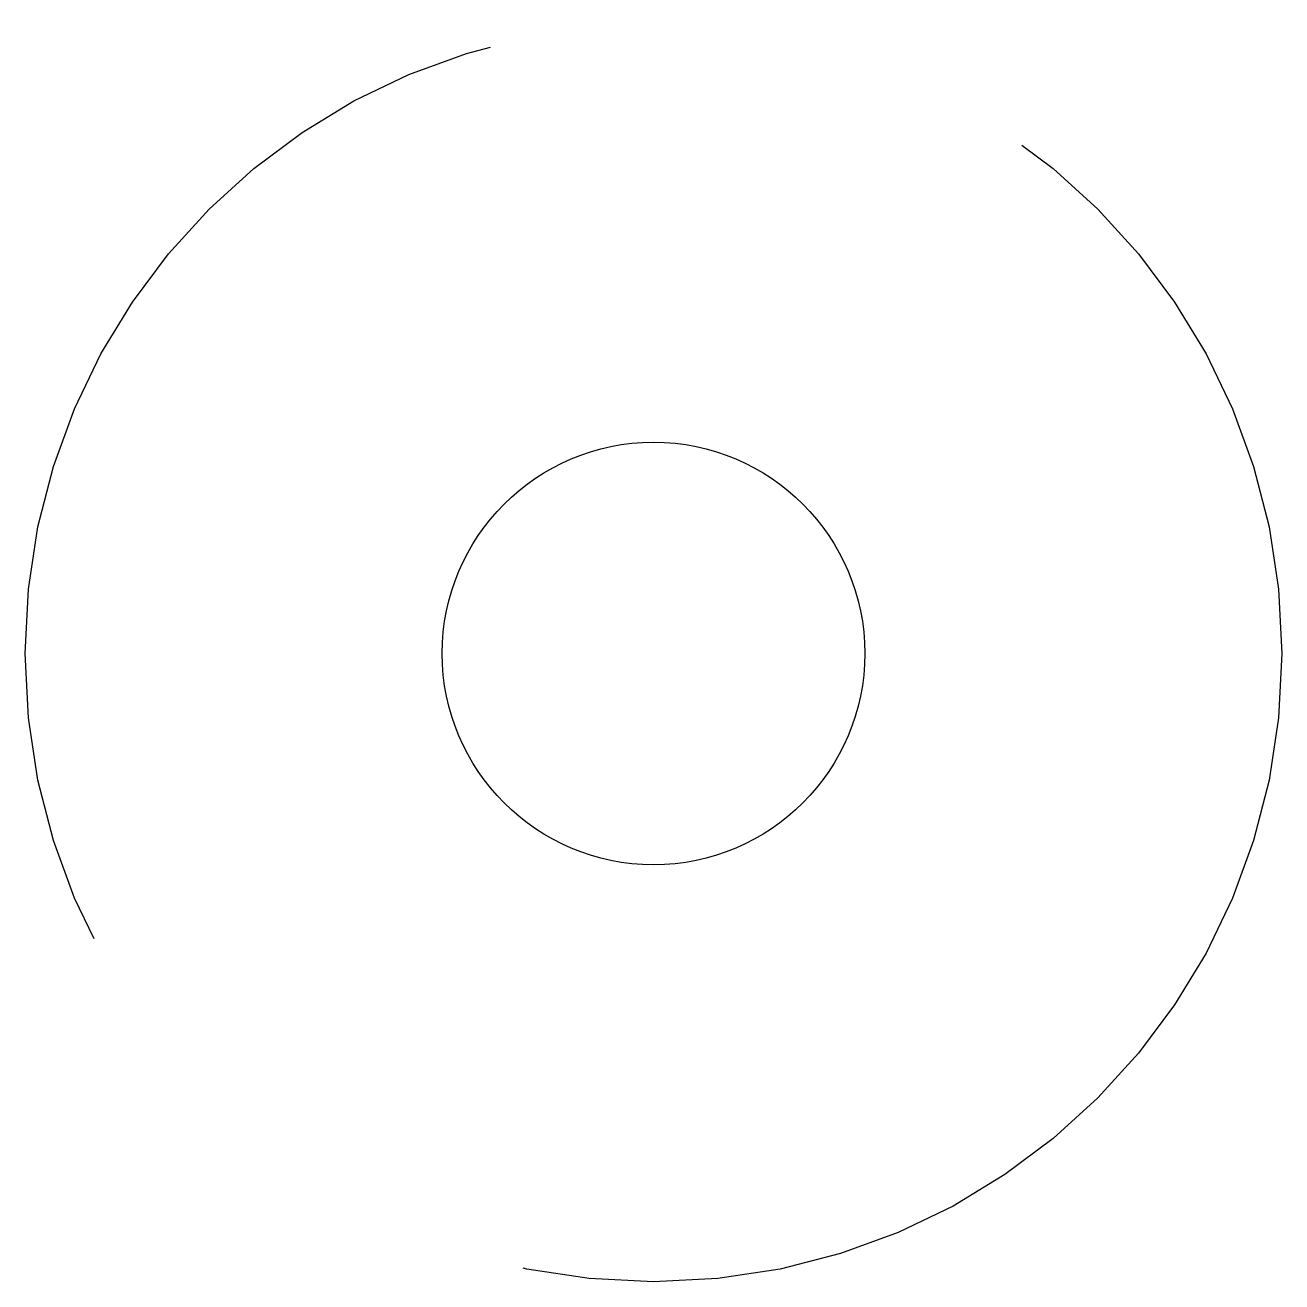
# Model space of a CAD drawing. Header units: inches. Extents: x -0.281 to 0.281, y -0.281 to 0.281.
import ezdxf

# ---------------------------------------------------------------- set-up
doc = ezdxf.new("R2010")
doc.units = ezdxf.units.IN
doc.linetypes.add('DASHED', pattern=[0.75, 0.5, -0.25])
doc.layers.get('0').update_dxf_attribs({"linetype": 'CONTINUOUS'})

msp = doc.modelspace()

# ---------------------------------------------------------------- linework, layer by layer
at = {"linetype": 'DASHED'}
msp.add_circle((0, 0), 0.281, dxfattribs=at)
msp.add_circle((0, 0), 0.0945)

doc.saveas('drawing.dxf')
